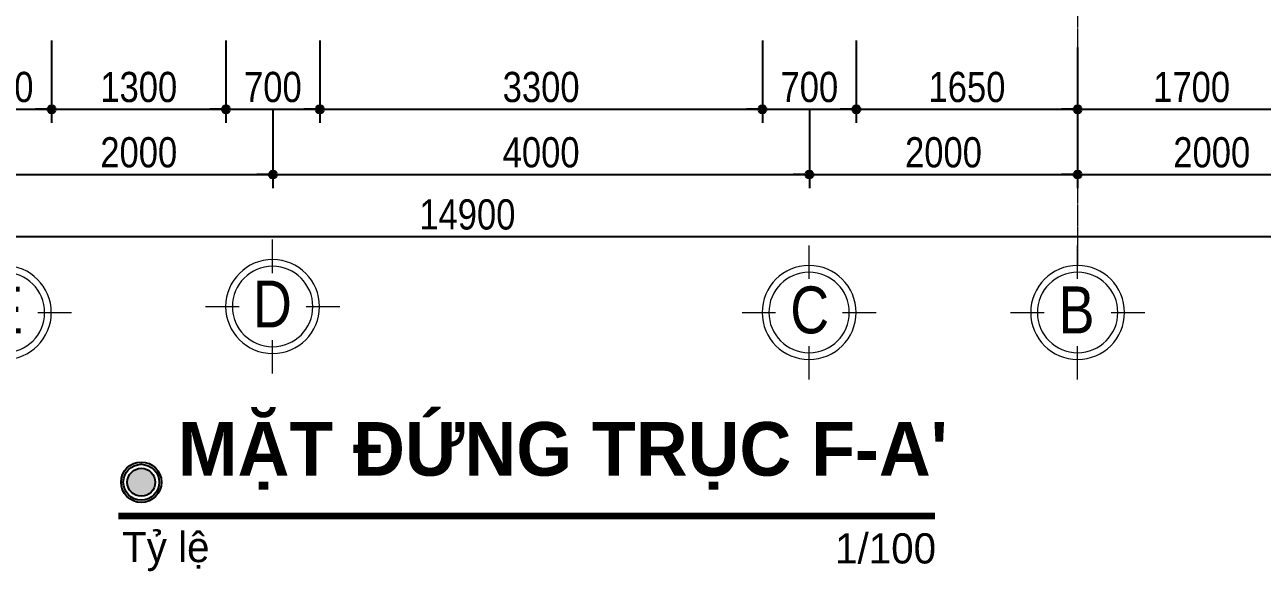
# Model space of a CAD drawing. Extents: x -79995 to 347433, y -157641 to 104789.
# Drawn here: x 42795 to 52022, y -33692 to -29617 of the extents above; entities that cross this region are included whole.
import ezdxf
from ezdxf.enums import TextEntityAlignment as Align

# ---------------------------------------------------------------- set-up
doc = ezdxf.new("R2010")
doc.units = 0
doc.linetypes.add('ACAD_ISO10W100', pattern=[18, 12, -3, 0, -3])
doc.layers.get('DEFPOINTS').update_dxf_attribs({"linetype": 'CONTINUOUS'})
for name, color, linetype in [('DIM', 1, 'CONTINUOUS'), ('TAGS', 60, 'CONTINUOUS'), ('TEXT', 7, 'CONTINUOUS')]:
    doc.layers.add(name, color=color, linetype=linetype)
doc.layers.add('TEN TRUC', color=3, linetype='CONTINUOUS', lineweight=18)
doc.layers.add('TRUC', color=24, linetype='CONTINUOUS', lineweight=0)
doc.styles.add('HEL-CONDENSE', font='')
doc.styles.add('SWISS-CONDENSE', font='')
doc.styles.add('VNI-HELVE-CONDENSEN', font='')
doc.styles.get('HEL-CONDENSE').set_extended_font_data('VNI-Helve-Condense')
doc.styles.get('SWISS-CONDENSE').set_extended_font_data('VNI-Swiss-Condense')
doc.styles.get('VNI-HELVE-CONDENSEN').set_extended_font_data('VNI-Helve-Condense')
doc.dimstyles.new('D100', dxfattribs={"dimtxt": 225, "dimasz": 1.2, "dimexe": 100, "dimexo": 0, "dimgap": 50, "dimtad": 1, "dimdec": 0, "dimzin": 13, "dimdsep": 46, "dimtxsty": 'HEL-CONDENSE', "dimblk": 'D50', "dimcen": 0, "dimclrd": 1, "dimclre": 1, "dimclrt": 7, "dimadec": 0, "dimazin": 0, "dimtfac": 1, "dimtdec": 0, "dimtmove": 0, "dimatfit": 3, "dimldrblk": 'D50', "dimfxl": 1, "dimtolj": 1, "dimtzin": 13, "dimarcsym": 0})

# ---------------------------------------------------------------- blocks, each defined once
blk = doc.blocks.new('D50')
at = {"layer": 'DIM'}
blk.add_hatch(color=256, dxfattribs=at).paths.add_polyline_path([(25, 0, 1), (-25, 0, 1)])
blk.add_line((25, 0), (100, 0), dxfattribs=at)
blk.add_circle((0, 0), 25, dxfattribs=at)
blk = doc.blocks.new('*D900')
at = {"layer": 'DEFPOINTS', "color": 0, "transparency": 16777216}
for p in [(42645, -30247.5), (44645, -30247.5), (44645, -30734.4)]:
    blk.add_point(p, dxfattribs=at)
at = {"layer": 'DIM', "color": 1, "lineweight": -2, "transparency": 16777216}
for p, q in [((42645, -30247.5), (42645, -30834.4)), ((44645, -30247.5), (44645, -30834.4)), ((42646.2, -30734.4), (44643.8, -30734.4))]:
    blk.add_line(p, q, dxfattribs=at)
at = {"layer": 'DIM', "color": 1, "lineweight": -2, "transparency": 16777216, "xscale": 1.199999999999999, "yscale": 1.199999999999999, "zscale": 1.199999999999999, "rotation": 180}
blk.add_blockref('D50', (42645, -30734.4), dxfattribs=at)
at = {"layer": 'DIM', "color": 1, "lineweight": -2, "transparency": 16777216, "xscale": 1.199999999999999, "yscale": 1.199999999999999, "zscale": 1.199999999999999}
blk.add_blockref('D50', (44645, -30734.4), dxfattribs=at)
at = {"layer": 'DIM', "color": 7, "transparency": 16777216, "insert": (43645, -30569.5), "char_height": 225, "attachment_point": 5, "style": 'HEL-CONDENSE'}
blk.add_mtext('\\A1;2000', dxfattribs=at)
blk = doc.blocks.new('*D901')
at = {"layer": 'DEFPOINTS', "color": 0, "transparency": 16777216}
for p in [(44645, -30247.5), (48645, -30247.5), (48645, -30734.4)]:
    blk.add_point(p, dxfattribs=at)
at = {"layer": 'DIM', "color": 1, "lineweight": -2, "transparency": 16777216}
for p, q in [((44645, -30247.5), (44645, -30834.4)), ((48645, -30247.5), (48645, -30834.4)), ((44646.2, -30734.4), (48643.8, -30734.4))]:
    blk.add_line(p, q, dxfattribs=at)
at = {"layer": 'DIM', "color": 1, "lineweight": -2, "transparency": 16777216, "xscale": 1.199999999999999, "yscale": 1.199999999999999, "zscale": 1.199999999999999, "rotation": 180}
blk.add_blockref('D50', (44645, -30734.4), dxfattribs=at)
at = {"layer": 'DIM', "color": 1, "lineweight": -2, "transparency": 16777216, "xscale": 1.199999999999999, "yscale": 1.199999999999999, "zscale": 1.199999999999999}
blk.add_blockref('D50', (48645, -30734.4), dxfattribs=at)
at = {"layer": 'DIM', "color": 7, "transparency": 16777216, "insert": (46645, -30569.5), "char_height": 225, "attachment_point": 5, "style": 'HEL-CONDENSE'}
blk.add_mtext('\\A1;4000', dxfattribs=at)
blk = doc.blocks.new('*D902')
at = {"layer": 'DEFPOINTS', "color": 0, "transparency": 16777216}
for p in [(48645, -30247.5), (50645, -30247.5), (50645, -30734.4)]:
    blk.add_point(p, dxfattribs=at)
at = {"layer": 'DIM', "color": 1, "lineweight": -2, "transparency": 16777216}
for p, q in [((48645, -30247.5), (48645, -30834.4)), ((50645, -30247.5), (50645, -30834.4)), ((48646.2, -30734.4), (50643.8, -30734.4))]:
    blk.add_line(p, q, dxfattribs=at)
at = {"layer": 'DIM', "color": 1, "lineweight": -2, "transparency": 16777216, "xscale": 1.199999999999999, "yscale": 1.199999999999999, "zscale": 1.199999999999999, "rotation": 180}
blk.add_blockref('D50', (48645, -30734.4), dxfattribs=at)
at = {"layer": 'DIM', "color": 1, "lineweight": -2, "transparency": 16777216, "xscale": 1.199999999999999, "yscale": 1.199999999999999, "zscale": 1.199999999999999}
blk.add_blockref('D50', (50645, -30734.4), dxfattribs=at)
at = {"layer": 'DIM', "color": 7, "transparency": 16777216, "insert": (49645, -30569.5), "char_height": 225, "attachment_point": 5, "style": 'HEL-CONDENSE'}
blk.add_mtext('\\A1;2000', dxfattribs=at)
blk = doc.blocks.new('*D903')
at = {"layer": 'DEFPOINTS', "color": 0, "transparency": 16777216}
for p in [(38645, -30247.5), (53545, -30247.5), (38645, -31197.6)]:
    blk.add_point(p, dxfattribs=at)
at = {"layer": 'DIM', "color": 1, "lineweight": -2, "transparency": 16777216}
for p, q in [((38645, -30247.5), (38645, -31297.6)), ((53545, -30247.5), (53545, -31297.6)), ((53543.8, -31197.6), (38646.2, -31197.6))]:
    blk.add_line(p, q, dxfattribs=at)
at = {"layer": 'DIM', "color": 1, "lineweight": -2, "transparency": 16777216, "xscale": 1.199999999999999, "yscale": 1.199999999999999, "zscale": 1.199999999999999, "rotation": 180}
blk.add_blockref('D50', (38645, -31197.6), dxfattribs=at)
at = {"layer": 'DIM', "color": 1, "lineweight": -2, "transparency": 16777216, "xscale": 1.199999999999999, "yscale": 1.199999999999999, "zscale": 1.199999999999999}
blk.add_blockref('D50', (53545, -31197.6), dxfattribs=at)
at = {"layer": 'DIM', "color": 7, "transparency": 16777216, "insert": (46095, -31032.7), "char_height": 225, "attachment_point": 5, "style": 'HEL-CONDENSE'}
blk.add_mtext('\\A1;14900', dxfattribs=at)
blk = doc.blocks.new('A$C206177D3')
at = {"layer": 'TEN TRUC', "ltscale": 1000}
for p, q in [((-36.6, 240.1), (-36.6, 490.1)), ((-286.6, -9.9), (-536.6, -9.9)), ((463.4, -9.9), (213.4, -9.9)), ((-36.6, -509.9), (-36.6, -259.9))]:
    blk.add_line(p, q, dxfattribs=at)
blk.add_circle((-36.6, -9.9), 350, dxfattribs=at)
at = {"layer": 'TEN TRUC', "color": 254, "ltscale": 1000}
blk.add_circle((-36.6, -9.9), 300, dxfattribs=at)
blk = doc.blocks.new('*D904')
at = {"layer": 'DEFPOINTS', "color": 0, "transparency": 16777216}
for p in [(50645, -30247.5), (52645, -30247.5), (52645, -30734.4)]:
    blk.add_point(p, dxfattribs=at)
at = {"layer": 'DIM', "color": 1, "lineweight": -2, "transparency": 16777216}
for p, q in [((50645, -30247.5), (50645, -30834.4)), ((52645, -30247.5), (52645, -30834.4)), ((50646.2, -30734.4), (52643.8, -30734.4))]:
    blk.add_line(p, q, dxfattribs=at)
at = {"layer": 'DIM', "color": 1, "lineweight": -2, "transparency": 16777216, "xscale": 1.199999999999999, "yscale": 1.199999999999999, "zscale": 1.199999999999999, "rotation": 180}
blk.add_blockref('D50', (50645, -30734.4), dxfattribs=at)
at = {"layer": 'DIM', "color": 1, "lineweight": -2, "transparency": 16777216, "xscale": 1.199999999999999, "yscale": 1.199999999999999, "zscale": 1.199999999999999}
blk.add_blockref('D50', (52645, -30734.4), dxfattribs=at)
at = {"layer": 'DIM', "color": 7, "transparency": 16777216, "insert": (51645, -30569.5), "char_height": 225, "attachment_point": 5, "style": 'HEL-CONDENSE'}
blk.add_mtext('\\A1;2000', dxfattribs=at)
blk = doc.blocks.new('*D994')
at = {"layer": 'DEFPOINTS', "color": 0, "linetype": 'Continuous', "transparency": 16777216}
for p in [(42295, -29735.5), (42995, -29735.5), (42995, -30247.5)]:
    blk.add_point(p, dxfattribs=at)
at = {"layer": 'DIM', "color": 1, "linetype": 'Continuous', "lineweight": -2, "transparency": 16777216}
for p, q in [((42295, -29735.5), (42295, -30347.5)), ((42995, -29735.5), (42995, -30347.5)), ((42296.2, -30247.5), (42993.8, -30247.5))]:
    blk.add_line(p, q, dxfattribs=at)
at = {"layer": 'DIM', "color": 1, "linetype": 'Continuous', "lineweight": -2, "transparency": 16777216, "xscale": 1.199999999999999, "yscale": 1.199999999999999, "zscale": 1.199999999999999, "rotation": 180}
blk.add_blockref('D50', (42295, -30247.5), dxfattribs=at)
at = {"layer": 'DIM', "color": 1, "linetype": 'Continuous', "lineweight": -2, "transparency": 16777216, "xscale": 1.199999999999999, "yscale": 1.199999999999999, "zscale": 1.199999999999999}
blk.add_blockref('D50', (42995, -30247.5), dxfattribs=at)
at = {"layer": 'DIM', "color": 7, "linetype": 'Continuous', "transparency": 16777216, "insert": (42645, -30082.6), "char_height": 225, "attachment_point": 5, "style": 'HEL-CONDENSE'}
blk.add_mtext('\\A1;700', dxfattribs=at)
blk = doc.blocks.new('*D995')
at = {"layer": 'DEFPOINTS', "color": 0, "linetype": 'Continuous', "transparency": 16777216}
for p in [(42995, -29735.5), (44295, -29735.5), (44295, -30247.5)]:
    blk.add_point(p, dxfattribs=at)
at = {"layer": 'DIM', "color": 1, "linetype": 'Continuous', "lineweight": -2, "transparency": 16777216}
for p, q in [((42995, -29735.5), (42995, -30347.5)), ((44295, -29735.5), (44295, -30347.5)), ((42996.2, -30247.5), (44293.8, -30247.5))]:
    blk.add_line(p, q, dxfattribs=at)
at = {"layer": 'DIM', "color": 1, "linetype": 'Continuous', "lineweight": -2, "transparency": 16777216, "xscale": 1.199999999999999, "yscale": 1.199999999999999, "zscale": 1.199999999999999, "rotation": 180}
blk.add_blockref('D50', (42995, -30247.5), dxfattribs=at)
at = {"layer": 'DIM', "color": 1, "linetype": 'Continuous', "lineweight": -2, "transparency": 16777216, "xscale": 1.199999999999999, "yscale": 1.199999999999999, "zscale": 1.199999999999999}
blk.add_blockref('D50', (44295, -30247.5), dxfattribs=at)
at = {"layer": 'DIM', "color": 7, "linetype": 'Continuous', "transparency": 16777216, "insert": (43645, -30082.6), "char_height": 225, "attachment_point": 5, "style": 'HEL-CONDENSE'}
blk.add_mtext('\\A1;1300', dxfattribs=at)
blk = doc.blocks.new('*D996')
at = {"layer": 'DEFPOINTS', "color": 0, "linetype": 'Continuous', "transparency": 16777216}
for p in [(44295, -29735.5), (44995, -29735.5), (44995, -30247.5)]:
    blk.add_point(p, dxfattribs=at)
at = {"layer": 'DIM', "color": 1, "linetype": 'Continuous', "lineweight": -2, "transparency": 16777216}
for p, q in [((44295, -29735.5), (44295, -30347.5)), ((44995, -29735.5), (44995, -30347.5)), ((44296.2, -30247.5), (44993.8, -30247.5))]:
    blk.add_line(p, q, dxfattribs=at)
at = {"layer": 'DIM', "color": 1, "linetype": 'Continuous', "lineweight": -2, "transparency": 16777216, "xscale": 1.199999999999999, "yscale": 1.199999999999999, "zscale": 1.199999999999999, "rotation": 180}
blk.add_blockref('D50', (44295, -30247.5), dxfattribs=at)
at = {"layer": 'DIM', "color": 1, "linetype": 'Continuous', "lineweight": -2, "transparency": 16777216, "xscale": 1.199999999999999, "yscale": 1.199999999999999, "zscale": 1.199999999999999}
blk.add_blockref('D50', (44995, -30247.5), dxfattribs=at)
at = {"layer": 'DIM', "color": 7, "linetype": 'Continuous', "transparency": 16777216, "insert": (44645, -30082.6), "char_height": 225, "attachment_point": 5, "style": 'HEL-CONDENSE'}
blk.add_mtext('\\A1;700', dxfattribs=at)
blk = doc.blocks.new('*D997')
at = {"layer": 'DEFPOINTS', "color": 0, "linetype": 'Continuous', "transparency": 16777216}
for p in [(44995, -29735.5), (48295, -29735.5), (48295, -30247.5)]:
    blk.add_point(p, dxfattribs=at)
at = {"layer": 'DIM', "color": 1, "linetype": 'Continuous', "lineweight": -2, "transparency": 16777216}
for p, q in [((44995, -29735.5), (44995, -30347.5)), ((48295, -29735.5), (48295, -30347.5)), ((44996.2, -30247.5), (48293.8, -30247.5))]:
    blk.add_line(p, q, dxfattribs=at)
at = {"layer": 'DIM', "color": 1, "linetype": 'Continuous', "lineweight": -2, "transparency": 16777216, "xscale": 1.199999999999999, "yscale": 1.199999999999999, "zscale": 1.199999999999999, "rotation": 180}
blk.add_blockref('D50', (44995, -30247.5), dxfattribs=at)
at = {"layer": 'DIM', "color": 1, "linetype": 'Continuous', "lineweight": -2, "transparency": 16777216, "xscale": 1.199999999999999, "yscale": 1.199999999999999, "zscale": 1.199999999999999}
blk.add_blockref('D50', (48295, -30247.5), dxfattribs=at)
at = {"layer": 'DIM', "color": 7, "linetype": 'Continuous', "transparency": 16777216, "insert": (46645, -30082.6), "char_height": 225, "attachment_point": 5, "style": 'HEL-CONDENSE'}
blk.add_mtext('\\A1;3300', dxfattribs=at)
blk = doc.blocks.new('*D998')
at = {"layer": 'DEFPOINTS', "color": 0, "linetype": 'Continuous', "transparency": 16777216}
for p in [(48295, -29735.5), (48995, -29735.5), (48995, -30247.5)]:
    blk.add_point(p, dxfattribs=at)
at = {"layer": 'DIM', "color": 1, "linetype": 'Continuous', "lineweight": -2, "transparency": 16777216}
for p, q in [((48295, -29735.5), (48295, -30347.5)), ((48995, -29735.5), (48995, -30347.5)), ((48296.2, -30247.5), (48993.8, -30247.5))]:
    blk.add_line(p, q, dxfattribs=at)
at = {"layer": 'DIM', "color": 1, "linetype": 'Continuous', "lineweight": -2, "transparency": 16777216, "xscale": 1.199999999999999, "yscale": 1.199999999999999, "zscale": 1.199999999999999, "rotation": 180}
blk.add_blockref('D50', (48295, -30247.5), dxfattribs=at)
at = {"layer": 'DIM', "color": 1, "linetype": 'Continuous', "lineweight": -2, "transparency": 16777216, "xscale": 1.199999999999999, "yscale": 1.199999999999999, "zscale": 1.199999999999999}
blk.add_blockref('D50', (48995, -30247.5), dxfattribs=at)
at = {"layer": 'DIM', "color": 7, "linetype": 'Continuous', "transparency": 16777216, "insert": (48645, -30082.6), "char_height": 225, "attachment_point": 5, "style": 'HEL-CONDENSE'}
blk.add_mtext('\\A1;700', dxfattribs=at)
blk = doc.blocks.new('*D999')
at = {"layer": 'DEFPOINTS', "color": 0, "linetype": 'Continuous', "transparency": 16777216}
for p in [(48995, -29735.5), (50645, -29785.5), (50645, -30247.5)]:
    blk.add_point(p, dxfattribs=at)
at = {"layer": 'DIM', "color": 1, "linetype": 'Continuous', "lineweight": -2, "transparency": 16777216}
for p, q in [((48995, -29735.5), (48995, -30347.5)), ((50645, -29785.5), (50645, -30347.5)), ((48996.2, -30247.5), (50643.8, -30247.5))]:
    blk.add_line(p, q, dxfattribs=at)
at = {"layer": 'DIM', "color": 1, "linetype": 'Continuous', "lineweight": -2, "transparency": 16777216, "xscale": 1.199999999999999, "yscale": 1.199999999999999, "zscale": 1.199999999999999, "rotation": 180}
blk.add_blockref('D50', (48995, -30247.5), dxfattribs=at)
at = {"layer": 'DIM', "color": 1, "linetype": 'Continuous', "lineweight": -2, "transparency": 16777216, "xscale": 1.199999999999999, "yscale": 1.199999999999999, "zscale": 1.199999999999999}
blk.add_blockref('D50', (50645, -30247.5), dxfattribs=at)
at = {"layer": 'DIM', "color": 7, "linetype": 'Continuous', "transparency": 16777216, "insert": (49820, -30082.6), "char_height": 225, "attachment_point": 5, "style": 'HEL-CONDENSE'}
blk.add_mtext('\\A1;1650', dxfattribs=at)
blk = doc.blocks.new('*D1000')
at = {"layer": 'DEFPOINTS', "color": 0, "linetype": 'Continuous', "transparency": 16777216}
for p in [(50645, -29785.5), (52345, -29735.5), (52345, -30247.5)]:
    blk.add_point(p, dxfattribs=at)
at = {"layer": 'DIM', "color": 1, "linetype": 'Continuous', "lineweight": -2, "transparency": 16777216}
for p, q in [((50645, -29785.5), (50645, -30347.5)), ((52345, -29735.5), (52345, -30347.5)), ((50646.2, -30247.5), (52343.8, -30247.5))]:
    blk.add_line(p, q, dxfattribs=at)
at = {"layer": 'DIM', "color": 1, "linetype": 'Continuous', "lineweight": -2, "transparency": 16777216, "xscale": 1.199999999999999, "yscale": 1.199999999999999, "zscale": 1.199999999999999, "rotation": 180}
blk.add_blockref('D50', (50645, -30247.5), dxfattribs=at)
at = {"layer": 'DIM', "color": 1, "linetype": 'Continuous', "lineweight": -2, "transparency": 16777216, "xscale": 1.199999999999999, "yscale": 1.199999999999999, "zscale": 1.199999999999999}
blk.add_blockref('D50', (52345, -30247.5), dxfattribs=at)
at = {"layer": 'DIM', "color": 7, "linetype": 'Continuous', "transparency": 16777216, "insert": (51495, -30082.6), "char_height": 225, "attachment_point": 5, "style": 'HEL-CONDENSE'}
blk.add_mtext('\\A1;1700', dxfattribs=at)

msp = doc.modelspace()

# ---------------------------------------------------------------- hatches: boundary and pattern name
at = {"layer": 'DIM', "linetype": 'ByBlock'}
msp.add_hatch(color=1, dxfattribs=at).paths.add_polyline_path([(43768.104, -33028.163, 1), (43559.064, -33028.163, 1)])

# ---------------------------------------------------------------- linework, layer by layer
at = {"layer": 'TEXT', "color": 7, "linetype": 'ByBlock', "const_width": 48.75}
msp.add_lwpolyline([(49580.407, -33279.93), (44677.799, -33279.93), (49580.407, -33279.93), (43493.595, -33279.93)], dxfattribs=at)
at = {"layer": 'TEXT', "color": 7, "linetype": 'ByBlock'}
for radius in [150.491, 133.77, 104.52]:
    msp.add_circle((43663.584, -33028.163), radius, dxfattribs=at)
at = {"layer": 'TRUC', "linetype": 'ACAD_ISO10W100', "ltscale": 0.2}
msp.add_lwpolyline([(50644.966, -15300.064), (50644.966, -31412.371)], dxfattribs=at)

# ---------------------------------------------------------------- block references
at = {"layer": 'TAGS', "ltscale": 1000}
ref = msp.add_blockref('A$C206177D3', (42606.298, -31753.074), dxfattribs=dict(at, xscale=-1))
ref.add_attrib('A', 'E', dxfattribs={"color": 7, "ltscale": 1000, "height": 350, "style": 'VNI-HELVE-CONDENSEN'}).set_placement((42649.269, -31918.712), align=Align.CENTER)
ref = msp.add_blockref('A$C206177D3', (44606.334, -31708.24), dxfattribs=dict(at, xscale=-1))
ref.add_attrib('A', 'D', dxfattribs={"color": 7, "ltscale": 1000, "height": 350, "style": 'VNI-HELVE-CONDENSEN'}).set_placement((44641.839, -31873.878), align=Align.CENTER)
ref = msp.add_blockref('A$C206177D3', (48606.299, -31752.517), dxfattribs=dict(at, xscale=-1))
ref.add_attrib('A', 'C', dxfattribs={"color": 7, "ltscale": 1000, "height": 350, "style": 'VNI-HELVE-CONDENSEN'}).set_placement((48647.403, -31918.155), align=Align.CENTER)
ref = msp.add_blockref('A$C206177D3', (50608.344, -31752.517), dxfattribs=dict(at, xscale=-1))
ref.add_attrib('A', 'B', dxfattribs={"color": 7, "ltscale": 1000, "height": 350, "style": 'VNI-HELVE-CONDENSEN'}).set_placement((50637.315, -31918.155), align=Align.CENTER)

# ---------------------------------------------------------------- texts
at = {"layer": 'TEXT', "color": 7, "insert": (43936.014, -32579.33), "char_height": 400, "attachment_point": 1, "style": 'SWISS-CONDENSE'}
msp.add_mtext("{\\fVNI-Avo|b1|i0|c0|p2;MAËT ÑÖÙNG TRUÏC F-A'}", dxfattribs=at)
at = {"layer": 'TEXT', "color": 7, "linetype": 'ByBlock', "char_height": 225, "attachment_point": 1, "style": 'SWISS-CONDENSE'}
for s, insert in [('{\\fVNI-Avo|b0|i0|c0|p2;Tyû leä}', (43520.615, -33398.796)), ('{\\fVNI-Avo|b0|i0|c0|p2;1/100}', (48836.688, -33408.77))]:
    msp.add_mtext(s, dxfattribs=dict(at, insert=insert))

# ---------------------------------------------------------------- dimensions: what is measured, and where the dimension line sits
at = {"layer": 'DIM', "linetype": 'Continuous'}
for base, p1, p2, picture, middle in [((42994.966, -30247.51), (42294.966, -29735.532), (42994.966, -29735.532), '*D994', (42644.966, -30082.61)), ((44294.966, -30247.51), (42994.966, -29735.532), (44294.966, -29735.532), '*D995', (43644.966, -30082.61)), ((44994.966, -30247.51), (44294.966, -29735.532), (44994.966, -29735.532), '*D996', (44644.966, -30082.61)), ((48294.966, -30247.51), (44994.966, -29735.532), (48294.966, -29735.532), '*D997', (46644.966, -30082.61)), ((48994.966, -30247.51), (48294.966, -29735.532), (48994.966, -29735.532), '*D998', (48644.966, -30082.61)), ((50644.966, -30247.51), (48994.966, -29735.532), (50644.966, -29785.532), '*D999', (49819.966, -30082.61)), ((52344.966, -30247.51), (50644.966, -29785.532), (52344.966, -29735.532), '*D1000', (51494.966, -30082.61))]:
    dim = msp.add_linear_dim(base=base, p1=p1, p2=p2, dimstyle='D100', override={"dimtmove": 1}, dxfattribs=at)
    dim.commit()
    dim.dimension.update_dxf_attribs({"geometry": picture, "text_midpoint": middle})
at = {"layer": 'DIM'}
dim = msp.add_aligned_dim(p1=(53544.966, -30247.51), p2=(38644.966, -30247.51), distance=950.072, dimstyle='D100', dxfattribs=at)
dim.commit()
dim.dimension.update_dxf_attribs({"geometry": '*D903', "text_midpoint": (46094.966, -31032.682)})
for base, p1, p2, picture, middle in [((44644.966, -30734.361), (42644.966, -30247.51), (44644.966, -30247.51), '*D900', (43644.966, -30569.461)), ((48644.966, -30734.361), (44644.966, -30247.51), (48644.966, -30247.51), '*D901', (46644.966, -30569.461)), ((50644.966, -30734.361), (48644.966, -30247.51), (50644.966, -30247.51), '*D902', (49644.966, -30569.461)), ((52644.966, -30734.361), (50644.966, -30247.51), (52644.966, -30247.51), '*D904', (51644.966, -30569.461))]:
    dim = msp.add_linear_dim(base=base, p1=p1, p2=p2, angle=180, dimstyle='D100', override={"dimtmove": 1}, dxfattribs=at)
    dim.commit()
    dim.dimension.update_dxf_attribs({"geometry": picture, "text_midpoint": middle})

doc.saveas('drawing.dxf')
